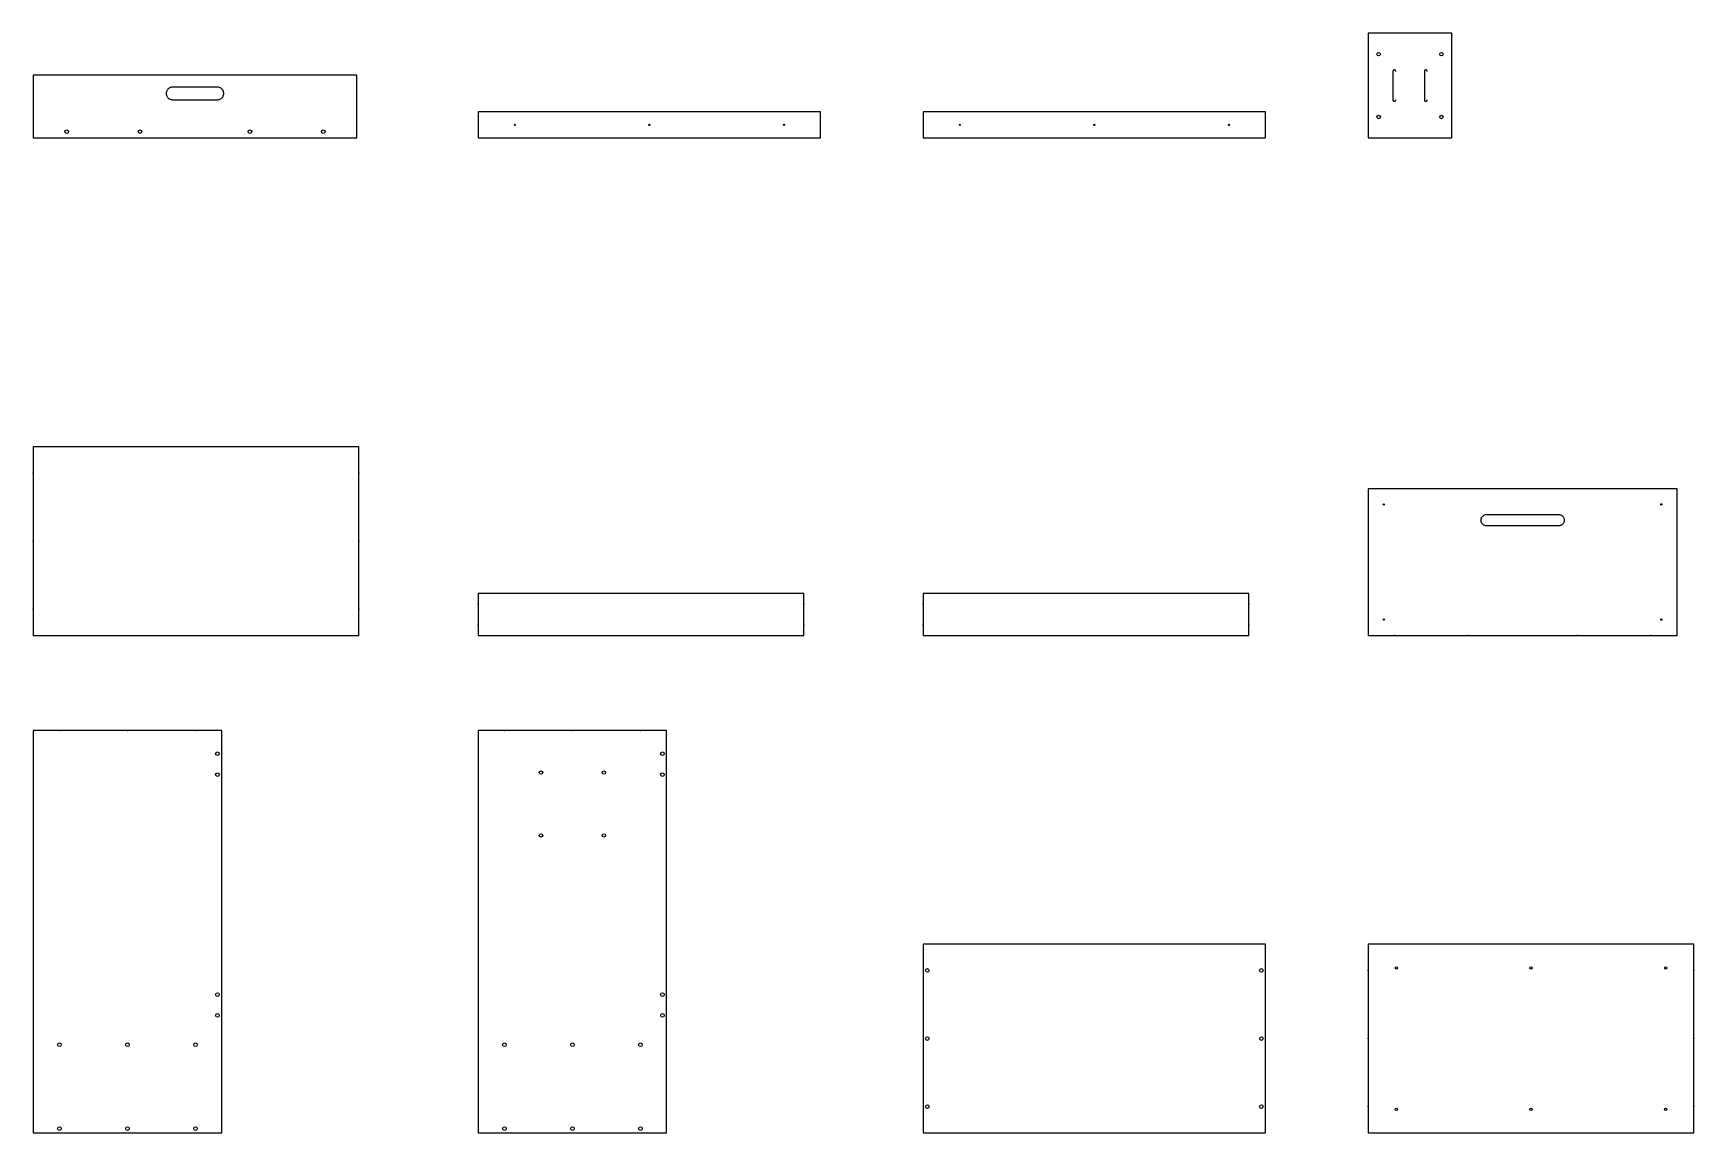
# Model space of a CAD drawing. Header units: millimetres. Extents: x 0 to 3172, y 0 to 2100.
import ezdxf

# ---------------------------------------------------------------- set-up
doc = ezdxf.new("R2010")
doc.units = ezdxf.units.MM

msp = doc.modelspace()

# ---------------------------------------------------------------- linework, layer by layer
at = {"layer": 'A_FACE_6.5_DEPTH_16'}
for centre in [(2570, 2060), (2690, 2060), (2570, 1940), (2690, 1940)]:
    msp.add_circle(centre, 3.25, dxfattribs=at)
at = {"layer": 'A_FINISHED_OUTLINE'}
for p, q in [((2710, 2100), (2550, 2100)), ((2550, 2100), (2550, 1900)), ((2710, 1900), (2710, 2100)), ((2550, 1900), (2710, 1900))]:
    msp.add_line(p, q, dxfattribs=at)
at = {"layer": 'A_SLOT_THROUGH'}
for p, q in [((2597.4, 2028.2), (2597.3, 2027.9)), ((2597.3, 2027.9), (2597.3, 2027.6)), ((2597.3, 2027.6), (2597.3, 2027.4)), ((2597.3, 2027.4), (2597.3, 1972.6)), ((2597.5, 2028.4), (2597.4, 2028.2)), ((2597.6, 2028.6), (2597.5, 2028.4)), ((2597.8, 2028.9), (2597.6, 2028.6)), ((2597.9, 2029.1), (2597.8, 2028.9)), ((2598.1, 2029.3), (2597.9, 2029.1)), ((2598.3, 2029.4), (2598.1, 2029.3)), ((2598.5, 2029.6), (2598.3, 2029.4)), ((2598.8, 2029.7), (2598.5, 2029.6)), ((2599, 2029.8), (2598.8, 2029.7)), ((2599.3, 2029.9), (2599, 2029.8)), ((2599.5, 2030), (2599.3, 2029.9)), ((2599.8, 2030), (2599.5, 2030)), ((2600.1, 2030), (2599.8, 2030)), ((2600.3, 2030), (2600.1, 2030)), ((2600.6, 2029.9), (2600.3, 2030)), ((2600.8, 2029.9), (2600.6, 2029.9)), ((2601.1, 2029.8), (2600.8, 2029.9)), ((2601.3, 2029.7), (2601.1, 2029.8)), ((2601.6, 2029.5), (2601.3, 2029.7)), ((2601.8, 2029.4), (2601.6, 2029.5)), ((2602, 2029.2), (2601.8, 2029.4)), ((2602.1, 2029), (2602, 2029.2)), ((2602.3, 2028.8), (2602.1, 2029)), ((2602.4, 2028.5), (2602.3, 2028.8)), ((2602.5, 2028.3), (2602.4, 2028.5)), ((2602.6, 2028), (2602.5, 2028.3)), ((2602.7, 2027.8), (2602.6, 2028)), ((2602.7, 2027.5), (2602.7, 2027.8)), ((2602.8, 2027.2), (2602.7, 2027.5)), ((2657.4, 2028.2), (2657.3, 2027.9)), ((2657.3, 2027.9), (2657.3, 2027.6)), ((2657.3, 2027.6), (2657.3, 2027.4)), ((2657.3, 2027.4), (2657.3, 1972.6)), ((2657.5, 2028.4), (2657.4, 2028.2)), ((2657.6, 2028.6), (2657.5, 2028.4)), ((2657.8, 2028.9), (2657.6, 2028.6)), ((2657.9, 2029.1), (2657.8, 2028.9)), ((2658.1, 2029.3), (2657.9, 2029.1)), ((2658.3, 2029.4), (2658.1, 2029.3)), ((2658.5, 2029.6), (2658.3, 2029.4)), ((2658.8, 2029.7), (2658.5, 2029.6)), ((2659, 2029.8), (2658.8, 2029.7)), ((2659.3, 2029.9), (2659, 2029.8)), ((2659.5, 2030), (2659.3, 2029.9)), ((2659.8, 2030), (2659.5, 2030)), ((2660.1, 2030), (2659.8, 2030)), ((2660.3, 2030), (2660.1, 2030)), ((2660.6, 2029.9), (2660.3, 2030)), ((2660.8, 2029.9), (2660.6, 2029.9)), ((2661.1, 2029.8), (2660.8, 2029.9)), ((2661.3, 2029.7), (2661.1, 2029.8)), ((2661.6, 2029.5), (2661.3, 2029.7)), ((2661.8, 2029.4), (2661.6, 2029.5)), ((2662, 2029.2), (2661.8, 2029.4)), ((2662.1, 2029), (2662, 2029.2)), ((2662.3, 2028.8), (2662.1, 2029)), ((2662.4, 2028.5), (2662.3, 2028.8)), ((2662.5, 2028.3), (2662.4, 2028.5)), ((2662.6, 2028), (2662.5, 2028.3)), ((2662.7, 2027.8), (2662.6, 2028)), ((2662.7, 2027.5), (2662.7, 2027.8)), ((2662.8, 2027.2), (2662.7, 2027.5)), ((2597.3, 1972.6), (2597.3, 1972.4)), ((2597.3, 1972.4), (2597.3, 1972.1)), ((2597.3, 1972.1), (2597.4, 1971.8)), ((2597.4, 1971.8), (2597.5, 1971.6)), ((2597.5, 1971.6), (2597.6, 1971.4)), ((2597.6, 1971.4), (2597.8, 1971.1)), ((2597.8, 1971.1), (2597.9, 1970.9)), ((2597.9, 1970.9), (2598.1, 1970.7)), ((2598.1, 1970.7), (2598.3, 1970.6)), ((2598.3, 1970.6), (2598.5, 1970.4)), ((2598.5, 1970.4), (2598.8, 1970.3)), ((2598.8, 1970.3), (2599, 1970.2)), ((2599, 1970.2), (2599.3, 1970.1)), ((2599.3, 1970.1), (2599.5, 1970)), ((2599.5, 1970), (2599.8, 1970)), ((2599.8, 1970), (2600.1, 1970)), ((2600.1, 1970), (2600.3, 1970)), ((2600.3, 1970), (2600.6, 1970.1)), ((2600.6, 1970.1), (2600.8, 1970.1)), ((2600.8, 1970.1), (2601.1, 1970.2)), ((2601.1, 1970.2), (2601.3, 1970.3)), ((2601.3, 1970.3), (2601.6, 1970.5)), ((2601.6, 1970.5), (2601.8, 1970.6)), ((2601.8, 1970.6), (2602, 1970.8)), ((2602, 1970.8), (2602.1, 1971)), ((2602.1, 1971), (2602.3, 1971.2)), ((2602.3, 1971.2), (2602.4, 1971.5)), ((2602.4, 1971.5), (2602.5, 1971.7)), ((2602.5, 1971.7), (2602.6, 1972)), ((2602.6, 1972), (2602.7, 1972.2)), ((2602.7, 1972.5), (2602.8, 1972.8)), ((2602.7, 1972.2), (2602.7, 1972.5)), ((2657.3, 1972.6), (2657.3, 1972.4)), ((2657.3, 1972.4), (2657.3, 1972.1)), ((2657.3, 1972.1), (2657.4, 1971.8)), ((2657.4, 1971.8), (2657.5, 1971.6)), ((2657.5, 1971.6), (2657.6, 1971.4)), ((2657.6, 1971.4), (2657.8, 1971.1)), ((2657.8, 1971.1), (2657.9, 1970.9)), ((2657.9, 1970.9), (2658.1, 1970.7)), ((2658.1, 1970.7), (2658.3, 1970.6)), ((2658.3, 1970.6), (2658.5, 1970.4)), ((2658.5, 1970.4), (2658.8, 1970.3)), ((2658.8, 1970.3), (2659, 1970.2)), ((2659, 1970.2), (2659.3, 1970.1)), ((2659.3, 1970.1), (2659.5, 1970)), ((2659.5, 1970), (2659.8, 1970)), ((2659.8, 1970), (2660.1, 1970)), ((2660.1, 1970), (2660.3, 1970)), ((2660.3, 1970), (2660.6, 1970.1)), ((2660.6, 1970.1), (2660.8, 1970.1)), ((2660.8, 1970.1), (2661.1, 1970.2)), ((2661.1, 1970.2), (2661.3, 1970.3)), ((2661.3, 1970.3), (2661.6, 1970.5)), ((2661.6, 1970.5), (2661.8, 1970.6)), ((2661.8, 1970.6), (2662, 1970.8)), ((2662, 1970.8), (2662.1, 1971)), ((2662.1, 1971), (2662.3, 1971.2)), ((2662.3, 1971.2), (2662.4, 1971.5)), ((2662.4, 1971.5), (2662.5, 1971.7)), ((2662.5, 1971.7), (2662.6, 1972)), ((2662.6, 1972), (2662.7, 1972.2)), ((2662.7, 1972.5), (2662.8, 1972.8)), ((2662.7, 1972.2), (2662.7, 1972.5))]:
    msp.add_line(p, q, dxfattribs=at)
at = {"layer": 'D_EDGE_REFERENCE_5_DEPTH_38'}
for p in [(2550, 310), (3172, 310), (2550, 180), (3172, 180), (2550, 50), (3172, 50)]:
    msp.add_point(p, dxfattribs=at)
at = {"layer": 'D_FACE_4.5_DEPTH_16'}
for centre in [(2604, 315), (2861, 315), (3118, 315), (2604, 45), (2861, 45), (3118, 45)]:
    msp.add_circle(centre, 2.25, dxfattribs=at)
at = {"layer": 'D_FINISHED_OUTLINE'}
for p, q in [((3172, 360), (2550, 360)), ((2550, 360), (2550, 0)), ((3172, 0), (3172, 360)), ((2550, 0), (3172, 0))]:
    msp.add_line(p, q, dxfattribs=at)
at = {"layer": 'E1_FACE_2.5_DEPTH_12'}
for centre in [(920, 1925), (1177, 1925), (1434, 1925)]:
    msp.add_circle(centre, 1.25, dxfattribs=at)
at = {"layer": 'E1_FINISHED_OUTLINE'}
for p, q in [((1504, 1950), (850, 1950)), ((850, 1950), (850, 1900)), ((1504, 1900), (1504, 1950)), ((850, 1900), (1504, 1900))]:
    msp.add_line(p, q, dxfattribs=at)
at = {"layer": 'E2_FACE_2.5_DEPTH_12'}
for centre in [(1770, 1925), (2027, 1925), (2284, 1925)]:
    msp.add_circle(centre, 1.25, dxfattribs=at)
at = {"layer": 'E2_FINISHED_OUTLINE'}
for p, q in [((2354, 1950), (1700, 1950)), ((1700, 1950), (1700, 1900)), ((2354, 1900), (2354, 1950)), ((1700, 1900), (2354, 1900))]:
    msp.add_line(p, q, dxfattribs=at)
at = {"layer": 'F_FACE_7_DEPTH_16'}
for centre in [(64, 1912), (204, 1912), (414, 1912), (554, 1912)]:
    msp.add_circle(centre, 3.5, dxfattribs=at)
at = {"layer": 'F_FINISHED_OUTLINE'}
for p, q in [((618, 2020), (0, 2020)), ((0, 2020), (0, 1900)), ((618, 1900), (618, 2020)), ((0, 1900), (618, 1900))]:
    msp.add_line(p, q, dxfattribs=at)
at = {"layer": 'F_SLOT_THROUGH'}
for p, q in [((254.1, 1986.7), (254, 1985.6)), ((254, 1985.6), (254, 1984.4)), ((254, 1984.4), (254.1, 1983.3)), ((254.3, 1987.9), (254.1, 1986.7)), ((254.1, 1983.3), (254.3, 1982.1)), ((254.7, 1989), (254.3, 1987.9)), ((254.3, 1982.1), (254.7, 1981)), ((255.1, 1990.1), (254.7, 1989)), ((254.7, 1981), (255.1, 1979.9)), ((255.7, 1991.1), (255.1, 1990.1)), ((255.1, 1979.9), (255.7, 1978.9)), ((256.3, 1992.1), (255.7, 1991.1)), ((255.7, 1978.9), (256.3, 1977.9)), ((257, 1993), (256.3, 1992.1)), ((256.3, 1977.9), (257, 1977)), ((257.8, 1993.8), (257, 1993)), ((257, 1977), (257.8, 1976.2)), ((258.7, 1994.5), (257.8, 1993.8)), ((257.8, 1976.2), (258.7, 1975.5)), ((259.7, 1995.2), (258.7, 1994.5)), ((258.7, 1975.5), (259.7, 1974.8)), ((260.7, 1995.8), (259.7, 1995.2)), ((259.7, 1974.8), (260.7, 1974.2)), ((261.7, 1996.2), (260.7, 1995.8)), ((260.7, 1974.2), (261.7, 1973.8)), ((262.8, 1996.6), (261.7, 1996.2)), ((261.7, 1973.8), (262.8, 1973.4)), ((264, 1996.8), (262.8, 1996.6)), ((262.8, 1973.4), (264, 1973.2)), ((265.1, 1997), (264, 1996.8)), ((264, 1973.2), (265.1, 1973)), ((352.3, 1997), (265.1, 1997)), ((265.1, 1973), (352.3, 1973)), ((353.4, 1996.9), (352.3, 1997)), ((352.3, 1973), (353.4, 1973.1)), ((354.6, 1996.7), (353.4, 1996.9)), ((353.4, 1973.1), (354.6, 1973.3)), ((355.7, 1996.4), (354.6, 1996.7)), ((354.6, 1973.3), (355.7, 1973.6)), ((356.8, 1996), (355.7, 1996.4)), ((355.7, 1973.6), (356.8, 1974)), ((357.8, 1995.5), (356.8, 1996)), ((356.8, 1974), (357.8, 1974.5)), ((358.8, 1994.9), (357.8, 1995.5)), ((357.8, 1974.5), (358.8, 1975.1)), ((359.7, 1994.2), (358.8, 1994.9)), ((358.8, 1975.1), (359.7, 1975.8)), ((360.6, 1993.4), (359.7, 1994.2)), ((359.7, 1975.8), (360.6, 1976.6)), ((361.4, 1992.5), (360.6, 1993.4)), ((360.6, 1976.6), (361.4, 1977.5)), ((362, 1991.6), (361.4, 1992.5)), ((361.4, 1977.5), (362, 1978.4)), ((362.6, 1990.6), (362, 1991.6)), ((362, 1978.4), (362.6, 1979.4)), ((363.1, 1989.5), (362.6, 1990.6)), ((362.6, 1979.4), (363.1, 1980.5)), ((363.5, 1988.4), (363.1, 1989.5)), ((363.1, 1980.5), (363.5, 1981.6)), ((363.8, 1987.3), (363.5, 1988.4)), ((363.5, 1981.6), (363.8, 1982.7)), ((363.9, 1986.2), (363.8, 1987.3)), ((363.8, 1982.7), (363.9, 1983.8)), ((364, 1985), (363.9, 1986.2)), ((363.9, 1983.8), (364, 1985))]:
    msp.add_line(p, q, dxfattribs=at)
at = {"layer": 'K_EDGE_REFERENCE_5_DEPTH_38'}
for p in [(0, 1260), (622, 1260), (0, 1130), (622, 1130), (0, 1000), (622, 1000)]:
    msp.add_point(p, dxfattribs=at)
at = {"layer": 'K_FINISHED_OUTLINE'}
for p, q in [((622, 1310), (0, 1310)), ((0, 1310), (0, 950)), ((622, 950), (622, 1310)), ((0, 950), (622, 950))]:
    msp.add_line(p, q, dxfattribs=at)
at = {"layer": 'L_EDGE_REFERENCE_5_DEPTH_38'}
for p in [(50, 768), (180, 768), (310, 768)]:
    msp.add_point(p, dxfattribs=at)
at = {"layer": 'L_FACE_7_DEPTH_16'}
for centre in [(352, 724), (352, 684), (352, 264), (352, 224), (50, 168), (180, 168), (310, 168), (50, 8), (180, 8), (310, 8)]:
    msp.add_circle(centre, 3.5, dxfattribs=at)
at = {"layer": 'L_FINISHED_OUTLINE'}
for p, q in [((360, 768), (0, 768)), ((0, 768), (0, 0)), ((360, 0), (360, 768)), ((0, 0), (360, 0))]:
    msp.add_line(p, q, dxfattribs=at)
at = {"layer": 'Q_EDGE_REFERENCE_5_DEPTH_38'}
for p in [(2600, 950), (2740, 950), (2950, 950), (3090, 950)]:
    msp.add_point(p, dxfattribs=at)
at = {"layer": 'Q_FACE_2.5_DEPTH_10'}
for centre in [(2580, 1200), (3110, 1200), (2580, 980), (3110, 980)]:
    msp.add_circle(centre, 1.25, dxfattribs=at)
at = {"layer": 'Q_FINISHED_OUTLINE'}
for p, q in [((3140, 1230), (2550, 1230)), ((2550, 1230), (2550, 950)), ((3140, 950), (3140, 1230)), ((2550, 950), (3140, 950))]:
    msp.add_line(p, q, dxfattribs=at)
at = {"layer": 'Q_SLOT_THROUGH'}
for p, q in [((2765.9, 1174.2), (2765.6, 1173.3)), ((2766.4, 1175.1), (2765.9, 1174.2)), ((2766.9, 1175.9), (2766.4, 1175.1)), ((2767.5, 1176.6), (2766.9, 1175.9)), ((2768.2, 1177.3), (2767.5, 1176.6)), ((2768.9, 1177.9), (2768.2, 1177.3)), ((2769.7, 1178.5), (2768.9, 1177.9)), ((2770.6, 1179), (2769.7, 1178.5)), ((2771.5, 1179.4), (2770.6, 1179)), ((2772.4, 1179.6), (2771.5, 1179.4)), ((2773.3, 1179.9), (2772.4, 1179.6)), ((2774.3, 1180), (2773.3, 1179.9)), ((2915.2, 1180), (2774.3, 1180)), ((2916.2, 1179.9), (2915.2, 1180)), ((2917.2, 1179.8), (2916.2, 1179.9)), ((2918.1, 1179.5), (2917.2, 1179.8)), ((2919, 1179.2), (2918.1, 1179.5)), ((2919.9, 1178.7), (2919, 1179.2)), ((2920.7, 1178.2), (2919.9, 1178.7)), ((2921.4, 1177.6), (2920.7, 1178.2)), ((2922.2, 1177), (2921.4, 1177.6)), ((2922.8, 1176.3), (2922.2, 1177)), ((2923.4, 1175.5), (2922.8, 1176.3)), ((2923.9, 1174.6), (2923.4, 1175.5)), ((2924.3, 1173.8), (2923.9, 1174.6)), ((2924.6, 1172.9), (2924.3, 1173.8)), ((2765.1, 1171.4), (2765, 1170.5)), ((2765, 1170.5), (2765, 1169.5)), ((2765, 1169.5), (2765.1, 1168.6)), ((2765.3, 1172.4), (2765.1, 1171.4)), ((2765.1, 1168.6), (2765.3, 1167.6)), ((2765.6, 1173.3), (2765.3, 1172.4)), ((2765.3, 1167.6), (2765.6, 1166.7)), ((2765.6, 1166.7), (2765.9, 1165.8)), ((2765.9, 1165.8), (2766.4, 1164.9)), ((2766.4, 1164.9), (2766.9, 1164.1)), ((2766.9, 1164.1), (2767.5, 1163.4)), ((2767.5, 1163.4), (2768.2, 1162.7)), ((2768.2, 1162.7), (2768.9, 1162.1)), ((2768.9, 1162.1), (2769.7, 1161.5)), ((2769.7, 1161.5), (2770.6, 1161)), ((2770.6, 1161), (2771.5, 1160.6)), ((2771.5, 1160.6), (2772.4, 1160.4)), ((2772.4, 1160.4), (2773.3, 1160.1)), ((2773.3, 1160.1), (2774.3, 1160)), ((2774.3, 1160), (2915.2, 1160)), ((2915.2, 1160), (2916.2, 1160.1)), ((2916.2, 1160.1), (2917.2, 1160.2)), ((2917.2, 1160.2), (2918.1, 1160.5)), ((2918.1, 1160.5), (2919, 1160.8)), ((2919, 1160.8), (2919.9, 1161.3)), ((2919.9, 1161.3), (2920.7, 1161.8)), ((2920.7, 1161.8), (2921.4, 1162.4)), ((2921.4, 1162.4), (2922.2, 1163)), ((2922.2, 1163), (2922.8, 1163.7)), ((2922.8, 1163.7), (2923.4, 1164.5)), ((2923.4, 1164.5), (2923.9, 1165.4)), ((2923.9, 1165.4), (2924.3, 1166.2)), ((2924.3, 1166.2), (2924.6, 1167.1)), ((2924.8, 1171.9), (2924.6, 1172.9)), ((2924.6, 1167.1), (2924.8, 1168.1)), ((2925, 1171), (2924.8, 1171.9)), ((2924.8, 1168.1), (2925, 1169)), ((2925, 1170), (2925, 1171)), ((2925, 1169), (2925, 1170))]:
    msp.add_line(p, q, dxfattribs=at)
at = {"layer": 'R_EDGE_REFERENCE_5_DEPTH_38'}
for p in [(900, 768), (1030, 768), (1160, 768)]:
    msp.add_point(p, dxfattribs=at)
at = {"layer": 'R_FACE_6.5_DEPTH_16'}
for centre in [(970, 688), (1090, 688), (970, 568), (1090, 568)]:
    msp.add_circle(centre, 3.25, dxfattribs=at)
at = {"layer": 'R_FACE_7_DEPTH_16'}
for centre in [(1202, 724), (1202, 684), (1202, 264), (1202, 224), (900, 168), (1030, 168), (1160, 168), (900, 8), (1030, 8), (1160, 8)]:
    msp.add_circle(centre, 3.5, dxfattribs=at)
at = {"layer": 'R_FINISHED_OUTLINE'}
for p, q in [((1210, 768), (850, 768)), ((850, 768), (850, 0)), ((1210, 0), (1210, 768)), ((850, 0), (1210, 0))]:
    msp.add_line(p, q, dxfattribs=at)
at = {"layer": 'T_FACE_7_DEPTH_16'}
for centre in [(1708, 310), (2346, 310), (1708, 180), (2346, 180), (1708, 50), (2346, 50)]:
    msp.add_circle(centre, 3.5, dxfattribs=at)
at = {"layer": 'T_FINISHED_OUTLINE'}
for p, q in [((2354, 360), (1700, 360)), ((1700, 360), (1700, 0)), ((2354, 0), (2354, 360)), ((1700, 0), (2354, 0))]:
    msp.add_line(p, q, dxfattribs=at)
at = {"layer": 'U_EDGE_REFERENCE_5_DEPTH_38'}
for p in [(1700, 1010), (2322, 1010), (1700, 970), (2322, 970)]:
    msp.add_point(p, dxfattribs=at)
at = {"layer": 'U_FINISHED_OUTLINE'}
for p, q in [((2322, 1030), (1700, 1030)), ((1700, 1030), (1700, 950)), ((2322, 950), (2322, 1030)), ((1700, 950), (2322, 950))]:
    msp.add_line(p, q, dxfattribs=at)
at = {"layer": 'V_EDGE_REFERENCE_5_DEPTH_38'}
for p in [(850, 1010), (1472, 1010), (850, 970), (1472, 970)]:
    msp.add_point(p, dxfattribs=at)
at = {"layer": 'V_FINISHED_OUTLINE'}
for p, q in [((1472, 1030), (850, 1030)), ((850, 1030), (850, 950)), ((1472, 950), (1472, 1030)), ((850, 950), (1472, 950))]:
    msp.add_line(p, q, dxfattribs=at)

doc.saveas('drawing.dxf')
